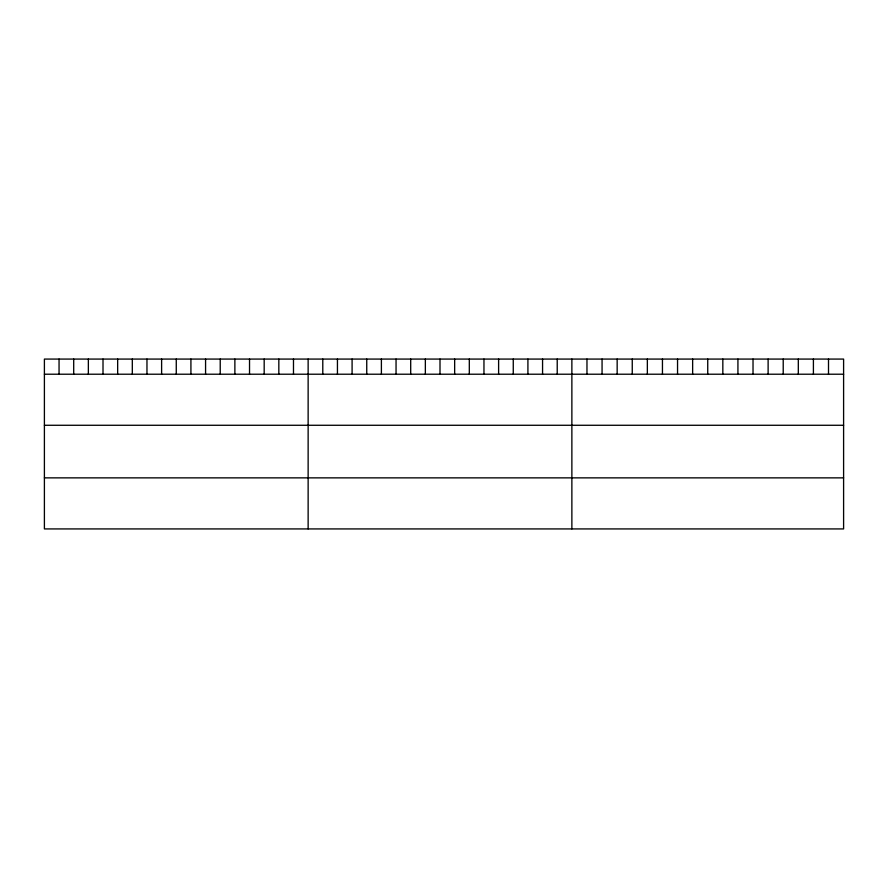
<?xml version="1.0" encoding="UTF-8"?>
<svg xmlns="http://www.w3.org/2000/svg" width="888" height="888" viewBox="0 0 888 888"><rect width="100%" height="100%" fill="white"/><g stroke="black" fill="none" stroke-linecap="round" stroke-linejoin="round"><path stroke-width="1.33" d="M843.6 374.214L843.6 528.926L44.4 528.926L44.4 359.074L843.6 359.074L843.6 374.214L44.4 374.214M44.4 425.274L843.6 425.274M44.4 477.866L843.6 477.866M828.504 359.074L828.504 374.214M813.408 359.074L813.408 374.214M798.312 359.074L798.312 374.214M783.216 359.074L783.216 374.214M768.12 359.074L768.12 374.214M753.024 359.074L753.024 374.214M737.928 359.074L737.928 374.214M722.832 359.074L722.832 374.214M707.736 359.074L707.736 374.214M692.64 359.074L692.64 374.214M677.544 359.074L677.544 374.214M662.448 359.074L662.448 374.214M647.352 359.074L647.352 374.214M632.256 359.074L632.256 374.214M617.16 359.074L617.16 374.214M602.064 359.074L602.064 374.214M586.968 359.074L586.968 374.214M571.872 359.074L571.872 528.926M557.22 359.074L557.22 374.214M542.568 359.074L542.568 374.214M527.916 359.074L527.916 374.214M513.264 359.074L513.264 374.214M498.612 359.074L498.612 374.214M483.96 359.074L483.96 374.214M469.308 359.074L469.308 374.214M454.656 359.074L454.656 374.214M440.004 359.074L440.004 374.214M425.352 359.074L425.352 374.214M410.7 359.074L410.7 374.214M396.048 359.074L396.048 374.214M381.396 359.074L381.396 374.214M366.744 359.074L366.744 374.214M352.092 359.074L352.092 374.214M337.44 359.074L337.44 374.214M322.788 359.074L322.788 374.214M308.136 359.074L308.136 528.926M293.484 359.074L293.484 374.214M278.832 359.074L278.832 374.214M264.18 359.074L264.18 374.214M249.528 359.074L249.528 374.214M234.876 359.074L234.876 374.214M220.224 359.074L220.224 374.214M205.572 359.074L205.572 374.214M190.92 359.074L190.92 374.214M176.268 359.074L176.268 374.214M161.616 359.074L161.616 374.214M146.964 359.074L146.964 374.214M132.312 359.074L132.312 374.214M117.66 359.074L117.66 374.214M103.008 359.074L103.008 374.214M88.356 359.074L88.356 374.214M73.704 359.074L73.704 374.214M59.052 359.074L59.052 374.214"/></g></svg>
